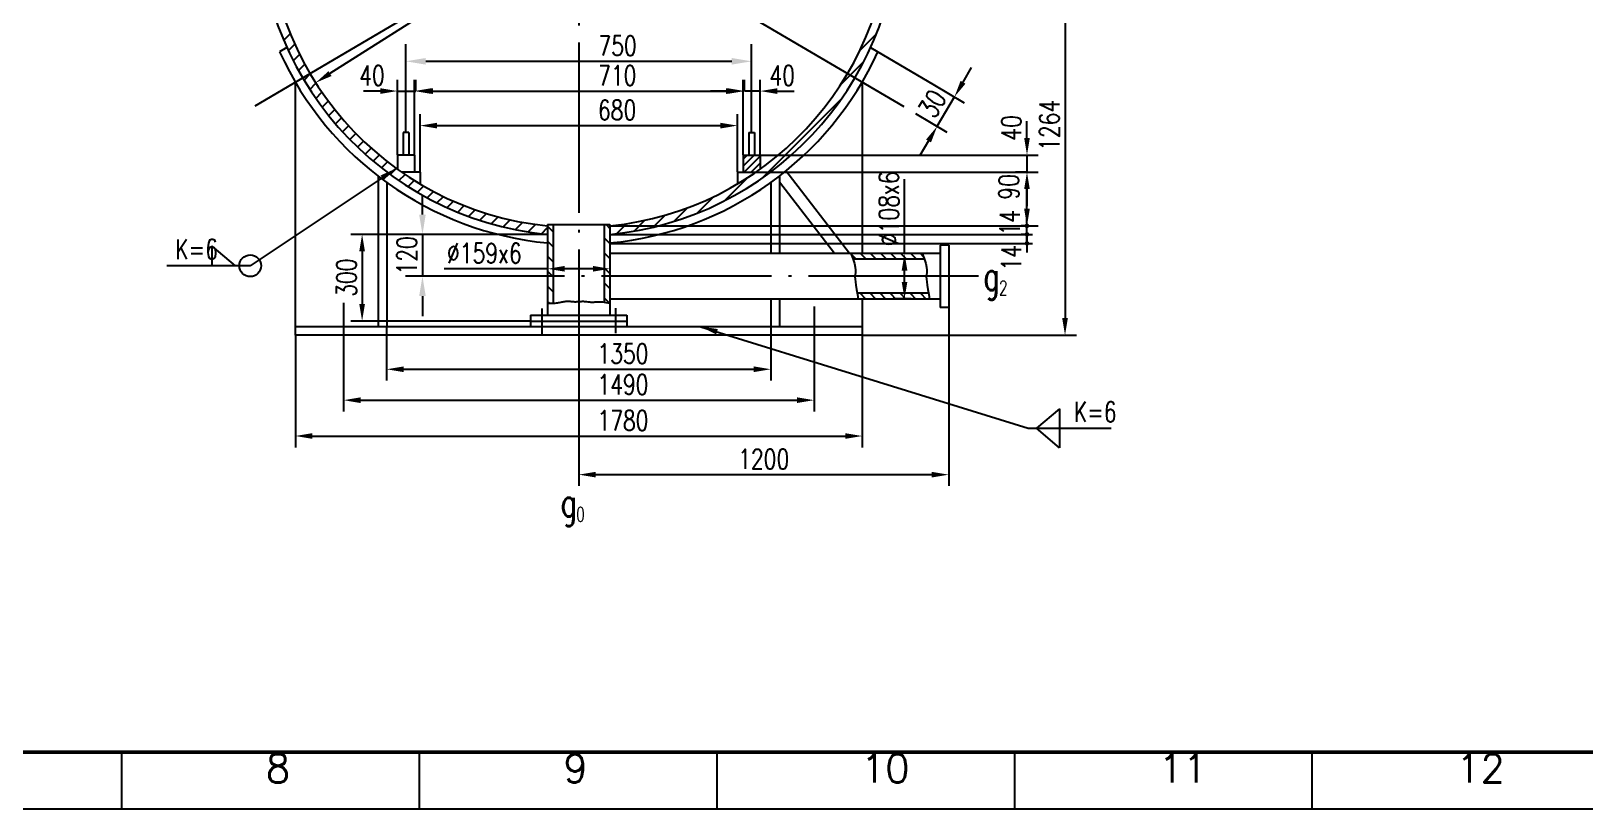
# Model space of a CAD drawing. Extents: x 3651 to 4491, y 6105 to 6699.
# Drawn here: x 4002.9 to 4277, y 6104.9 to 6242.1 of the extents above; entities that cross this region are included whole.
import ezdxf

# ---------------------------------------------------------------- set-up
doc = ezdxf.new("R2010")
doc.units = 0
doc.header["$MEASUREMENT"] = 0
doc.header["$PDMODE"] = 66
doc.linetypes.add('DASHDOT-M', pattern=[36.5, 30, -3, 0.5, -3])
doc.layers.get('0').update_dxf_attribs({"linetype": 'CONTINUOUS'})
doc.layers.get('DEFPOINTS').update_dxf_attribs({"linetype": 'CONTINUOUS'})
for name, color, linetype in [('CEN', 1, 'DASHDOT-M'), ('DIM', 5, 'CONTINUOUS'), ('TK', 5, 'CONTINUOUS')]:
    doc.layers.add(name, color=color, linetype=linetype)
doc.styles.add('HZTXT', font='txt', dxfattribs={"width": 0.75, "bigfont": 'HZTXT'})
doc.dimstyles.get("Standard").update_dxf_attribs({"dimtxt": 3.5, "dimasz": 3.5, "dimexe": 3, "dimexo": 0.063, "dimgap": 1, "dimtad": 1, "dimdec": 3, "dimzin": 0, "dimtxsty": 'HZTXT', "dimblk1": 'DOT', "dimblk2": 'DOT', "dimcen": 0.09, "dimclrd": 5, "dimclre": 5, "dimclrt": 1, "dimazin": 3, "dimtfac": 0.857143, "dimtdec": 3, "dimtix": 1, "dimtmove": 0, "dimatfit": 3, "dimtolj": 1, "dimtzin": 0})

# ---------------------------------------------------------------- blocks, each defined once
blk = doc.blocks.new('*D11')
at = {"color": 5, "linetype": 'BYBLOCK'}
for p, q in [((3971.29, 5751.19), (3971.29, 5731.48)), ((4071.29, 5751.19), (4071.29, 5731.48)), ((3974.29, 5733.48), (4068.29, 5733.48))]:
    blk.add_line(p, q, dxfattribs=at)
for points in [[(3974.29, 5733.98), (3974.29, 5732.98), (3971.29, 5733.48)], [(4068.29, 5733.98), (4068.29, 5732.98), (4071.29, 5733.48)]]:
    blk.add_solid(points, dxfattribs=at)
at = {"layer": 'DEFPOINTS', "color": 0, "linetype": 'BYBLOCK'}
for p in [(3971.29, 5751.26), (4071.29, 5751.26), (4071.29, 5733.48)]:
    blk.add_point(p, dxfattribs=at)
at = {"color": 1, "linetype": 'BYBLOCK', "insert": (4029.09, 5736.23), "char_height": 3.5, "attachment_point": 5, "style": 'HZTXT'}
blk.add_mtext('\\A1;1780', dxfattribs=at)
blk = doc.blocks.new('_DOT')
at = {"color": 0, "linetype": 'BYBLOCK'}
blk.add_line((-0.5, 0), (-1, 0), dxfattribs=at)
at = {"color": 0, "linetype": 'BYBLOCK', "const_width": 0.5}
blk.add_lwpolyline([(-0.25, 0, 1), (0.25, 0, 1)], format="xyb", close=True, dxfattribs=at)
blk = doc.blocks.new('*D12')
at = {"color": 5, "linetype": 'BYBLOCK'}
for p, q in [((4086.55, 5756.07), (4086.55, 5724.67)), ((4021.29, 5746.04), (4021.29, 5724.67)), ((4024.29, 5726.67), (4083.55, 5726.67))]:
    blk.add_line(p, q, dxfattribs=at)
for points in [[(4024.29, 5727.17), (4024.29, 5726.17), (4021.29, 5726.67)], [(4083.55, 5727.17), (4083.55, 5726.17), (4086.55, 5726.67)]]:
    blk.add_solid(points, dxfattribs=at)
at = {"layer": 'DEFPOINTS', "color": 0, "linetype": 'BYBLOCK'}
for p in [(4086.55, 5756.13), (4021.29, 5746.1), (4086.55, 5726.67)]:
    blk.add_point(p, dxfattribs=at)
at = {"color": 1, "linetype": 'BYBLOCK', "insert": (4053.92, 5729.42), "char_height": 3.5, "attachment_point": 5, "style": 'HZTXT'}
blk.add_mtext('\\A1;1200', dxfattribs=at)
blk = doc.blocks.new('*D10')
at = {"color": 5, "linetype": 'BYBLOCK'}
for p, q in [((3979.79, 5747.79), (3979.79, 5737.8)), ((4062.79, 5747.91), (4062.79, 5737.8)), ((3982.79, 5739.8), (4059.79, 5739.8))]:
    blk.add_line(p, q, dxfattribs=at)
for points in [[(3982.79, 5740.3), (3982.79, 5739.3), (3979.79, 5739.8)], [(4059.79, 5740.3), (4059.79, 5739.3), (4062.79, 5739.8)]]:
    blk.add_solid(points, dxfattribs=at)
at = {"layer": 'DEFPOINTS', "color": 0, "linetype": 'BYBLOCK'}
for p in [(3979.79, 5747.85), (4062.79, 5747.97), (4062.79, 5739.8)]:
    blk.add_point(p, dxfattribs=at)
at = {"color": 1, "linetype": 'BYBLOCK', "insert": (4029.09, 5742.55), "char_height": 3.5, "attachment_point": 5, "style": 'HZTXT'}
blk.add_mtext('\\A1;1490', dxfattribs=at)
blk = doc.blocks.new('*D13')
at = {"color": 5, "linetype": 'BYBLOCK'}
for p, q in [((3987.4, 5752.69), (3987.4, 5743.25)), ((4055.17, 5752.69), (4055.17, 5743.25)), ((3990.4, 5745.25), (4052.17, 5745.25))]:
    blk.add_line(p, q, dxfattribs=at)
for points in [[(3990.4, 5745.75), (3990.4, 5744.75), (3987.4, 5745.25)], [(4052.17, 5745.75), (4052.17, 5744.75), (4055.17, 5745.25)]]:
    blk.add_solid(points, dxfattribs=at)
at = {"layer": 'DEFPOINTS', "color": 0, "linetype": 'BYBLOCK'}
for p in [(3987.4, 5752.76), (4055.17, 5752.76), (4055.17, 5745.25)]:
    blk.add_point(p, dxfattribs=at)
at = {"color": 1, "linetype": 'BYBLOCK', "insert": (4029.09, 5748), "char_height": 3.5, "attachment_point": 5, "style": 'HZTXT'}
blk.add_mtext('\\A1;1350', dxfattribs=at)
blk = doc.blocks.new('*D14')
at = {"color": 5, "linetype": 'BYBLOCK'}
for p, q in [((4100.36, 5769.82), (4100.36, 5770.62)), ((4026.85, 5767.43), (4101.36, 5767.43)), ((4100.29, 5769.02), (4099.36, 5769.02)), ((4100.36, 5767.43), (4100.36, 5769.02)), ((4100.36, 5767.43), (4100.36, 5769.02)), ((4100.36, 5766.63), (4100.36, 5765.83))]:
    blk.add_line(p, q, dxfattribs=at)
at = {"layer": 'DEFPOINTS', "color": 0, "linetype": 'BYBLOCK'}
for p in [(4026.79, 5767.43), (4100.36, 5769.02), (4100.36, 5769.02)]:
    blk.add_point(p, dxfattribs=at)
at = {"color": 5, "linetype": 'BYBLOCK', "xscale": 0.8, "yscale": 0.8, "zscale": 0.8}
for p, rotation in [((4100.36, 5769.02), 270), ((4100.36, 5767.43), 90)]:
    blk.add_blockref('_DOT', p, dxfattribs=dict(at, rotation=rotation))
at = {"color": 1, "linetype": 'BYBLOCK', "insert": (4097.61, 5764.9), "char_height": 3.5, "attachment_point": 5, "rotation": 90, "style": 'HZTXT'}
blk.add_mtext('\\A1;14', dxfattribs=at)
blk = doc.blocks.new('*D15')
at = {"color": 5, "linetype": 'BYBLOCK'}
for p, q in [((4100.29, 5770.53), (4099.36, 5770.53)), ((4100.36, 5771.33), (4100.36, 5772.13)), ((4100.36, 5769.02), (4100.36, 5770.53)), ((4100.36, 5769.02), (4100.36, 5770.53)), ((4026.85, 5769.02), (4101.36, 5769.02)), ((4100.36, 5768.22), (4100.36, 5767.42))]:
    blk.add_line(p, q, dxfattribs=at)
at = {"layer": 'DEFPOINTS', "color": 0, "linetype": 'BYBLOCK'}
for p in [(4100.36, 5770.53), (4100.36, 5770.53), (4026.79, 5769.02)]:
    blk.add_point(p, dxfattribs=at)
at = {"color": 5, "linetype": 'BYBLOCK', "xscale": 0.8, "yscale": 0.8, "zscale": 0.8}
for p, rotation in [((4100.36, 5770.53), 270), ((4100.36, 5769.02), 90)]:
    blk.add_blockref('_DOT', p, dxfattribs=dict(at, rotation=rotation))
at = {"color": 1, "linetype": 'BYBLOCK', "insert": (4097.33, 5771.08), "char_height": 3.5, "attachment_point": 5, "rotation": 90, "style": 'HZTXT'}
blk.add_mtext('\\A1;14', dxfattribs=at)
blk = doc.blocks.new('*D75')
at = {"color": 5, "linetype": 'BYBLOCK'}
for p, q in [((4178.53, 6217.21), (4176.59, 6217.21)), ((4178.59, 6210.73), (4178.59, 6214.21)), ((4105.08, 6207.73), (4180.59, 6207.73))]:
    blk.add_line(p, q, dxfattribs=at)
for points in [[(4178.09, 6214.21), (4179.09, 6214.21), (4178.59, 6217.21)], [(4178.09, 6210.73), (4179.09, 6210.73), (4178.59, 6207.73)]]:
    blk.add_solid(points, dxfattribs=at)
at = {"layer": 'DEFPOINTS', "color": 0, "linetype": 'BYBLOCK'}
for p in [(4178.59, 6217.21), (4178.59, 6217.21), (4105.02, 6207.73)]:
    blk.add_point(p, dxfattribs=at)
at = {"color": 1, "linetype": 'BYBLOCK', "insert": (4175.38, 6214.6), "char_height": 3.5, "attachment_point": 5, "rotation": 90, "style": 'HZTXT'}
blk.add_mtext('\\A1;90', dxfattribs=at)
blk = doc.blocks.new('*D17')
at = {"color": 5, "linetype": 'BYBLOCK'}
blk.add_line((4065.17, 5853.15), (3977.4, 5797.36), dxfattribs=at)
for points in [[(4064.91, 5853.57), (4065.44, 5852.73), (4067.71, 5854.76)], [(3977.13, 5797.79), (3977.67, 5796.94), (3974.87, 5795.75)]]:
    blk.add_solid(points, dxfattribs=at)
at = {"layer": 'DEFPOINTS', "color": 0, "linetype": 'BYBLOCK'}
for p in [(4067.71, 5854.76), (3974.87, 5795.75)]:
    blk.add_point(p, dxfattribs=at)
at = {"color": 1, "linetype": 'BYBLOCK', "insert": (4038.3, 5840.65), "char_height": 3.5, "attachment_point": 5, "rotation": 32.4393, "style": 'HZTXT'}
blk.add_mtext('\\A1;∅2000', dxfattribs=at)
blk = doc.blocks.new('*D18')
at = {"color": 5, "linetype": 'BYBLOCK'}
blk.add_arc((4021.29, 5825.26), 15.97, 221.2319, 318.7681, dxfattribs=at)
for points in [[(4008.88, 5814.44), (4009.69, 5815.03), (4007.52, 5817.16)], [(4032.89, 5815.03), (4033.7, 5814.44), (4035.05, 5817.16)]]:
    blk.add_solid(points, dxfattribs=at)
at = {"layer": 'DEFPOINTS', "color": 0, "linetype": 'BYBLOCK'}
for p in [(4021.29, 5825.26), (4021.29, 5825.26), (4015.87, 5810.24), (3954.58, 5786.04), (4088.37, 5785.82)]:
    blk.add_point(p, dxfattribs=at)
at = {"color": 1, "linetype": 'BYBLOCK', "insert": (4021.29, 5812.04), "char_height": 3.5, "attachment_point": 5, "style": 'HZTXT'}
blk.add_mtext('\\A1;120°', dxfattribs=at)
blk = doc.blocks.new('*D21')
at = {"color": 5, "linetype": 'BYBLOCK'}
for p, q in [((3993.29, 5780.07), (3993.29, 5790.2)), ((4049.29, 5780.07), (4049.29, 5790.2)), ((3996.29, 5788.2), (4046.29, 5788.2))]:
    blk.add_line(p, q, dxfattribs=at)
for points in [[(3996.29, 5788.7), (3996.29, 5787.7), (3993.29, 5788.2)], [(4046.29, 5788.7), (4046.29, 5787.7), (4049.29, 5788.2)]]:
    blk.add_solid(points, dxfattribs=at)
at = {"layer": 'DEFPOINTS', "color": 0, "linetype": 'BYBLOCK'}
for p in [(4049.29, 5788.2), (3993.29, 5780.01), (4049.29, 5780.01)]:
    blk.add_point(p, dxfattribs=at)
at = {"color": 1, "linetype": 'BYBLOCK', "insert": (4028.05, 5790.95), "char_height": 3.5, "attachment_point": 5, "style": 'HZTXT'}
blk.add_mtext('\\A1;680', dxfattribs=at)
blk = doc.blocks.new('*D22')
at = {"color": 5, "linetype": 'BYBLOCK'}
for p, q in [((3992.29, 5783.07), (3992.29, 5796.29)), ((4050.29, 5783.07), (4050.29, 5796.29)), ((3995.29, 5794.29), (4047.29, 5794.29))]:
    blk.add_line(p, q, dxfattribs=at)
for points in [[(3995.29, 5794.79), (3995.29, 5793.79), (3992.29, 5794.29)], [(4047.29, 5794.79), (4047.29, 5793.79), (4050.29, 5794.29)]]:
    blk.add_solid(points, dxfattribs=at)
at = {"layer": 'DEFPOINTS', "color": 0, "linetype": 'BYBLOCK'}
for p in [(4050.29, 5794.29), (3992.29, 5783.01), (4050.29, 5783.01)]:
    blk.add_point(p, dxfattribs=at)
at = {"color": 1, "linetype": 'BYBLOCK', "insert": (4028.08, 5797.04), "char_height": 3.5, "attachment_point": 5, "style": 'HZTXT'}
blk.add_mtext('\\A1;710', dxfattribs=at)
blk = doc.blocks.new('*D54')
at = {"color": 5, "linetype": 'BYBLOCK'}
for p, q in [((4069.02, 6224.27), (4069.02, 6239.73)), ((4130.02, 6224.27), (4130.02, 6239.73)), ((4072.52, 6236.73), (4126.52, 6236.73))]:
    blk.add_line(p, q, dxfattribs=at)
for points in [[(4072.52, 6237.31), (4072.52, 6236.15), (4069.02, 6236.73)], [(4126.52, 6237.31), (4126.52, 6236.15), (4130.02, 6236.73)]]:
    blk.add_solid(points, dxfattribs=at)
at = {"layer": 'DEFPOINTS', "color": 0, "linetype": 'BYBLOCK'}
for p in [(4130.02, 6236.73), (4069.02, 6224.21), (4130.02, 6224.21)]:
    blk.add_point(p, dxfattribs=at)
at = {"color": 1, "linetype": 'BYBLOCK', "insert": (4106.37, 6239.48), "char_height": 3.5, "attachment_point": 5, "style": 'HZTXT'}
blk.add_mtext('\\A1;750', dxfattribs=at)
blk = doc.blocks.new('*D4')
at = {"color": 5, "linetype": 'BYBLOCK'}
for p, q in [((4093.96, 6206.22), (4059.3, 6206.22)), ((4061.3, 6203.22), (4061.3, 6193.95)), ((4090.96, 6190.95), (4059.3, 6190.95))]:
    blk.add_line(p, q, dxfattribs=at)
for points in [[(4060.8, 6203.22), (4061.8, 6203.22), (4061.3, 6206.22)], [(4060.8, 6193.95), (4061.8, 6193.95), (4061.3, 6190.95)]]:
    blk.add_solid(points, dxfattribs=at)
at = {"layer": 'DEFPOINTS', "color": 0, "linetype": 'BYBLOCK'}
for p in [(4094.02, 6206.22), (4061.3, 6190.95), (4091.02, 6190.95)]:
    blk.add_point(p, dxfattribs=at)
at = {"color": 1, "linetype": 'BYBLOCK', "insert": (4058.55, 6198.59), "char_height": 3.5, "attachment_point": 5, "rotation": 90, "style": 'HZTXT'}
blk.add_mtext('\\A1;300', dxfattribs=at)
blk = doc.blocks.new('*D19')
at = {"color": 5, "linetype": 'BYBLOCK'}
for p, q in [((3989.29, 5783.07), (3989.29, 5796.29)), ((3992.55, 5794.36), (3992.55, 5796.29)), ((3986.29, 5794.29), (3983.29, 5794.29)), ((3989.29, 5794.29), (3992.55, 5794.29)), ((3989.29, 5794.29), (3992.55, 5794.29)), ((3995.55, 5794.29), (3998.55, 5794.29))]:
    blk.add_line(p, q, dxfattribs=at)
for points in [[(3986.29, 5794.79), (3986.29, 5793.79), (3989.29, 5794.29)], [(3995.55, 5794.79), (3995.55, 5793.79), (3992.55, 5794.29)]]:
    blk.add_solid(points, dxfattribs=at)
at = {"layer": 'DEFPOINTS', "color": 0, "linetype": 'BYBLOCK'}
for p in [(3992.55, 5794.29), (3992.55, 5794.29), (3989.29, 5783.01)]:
    blk.add_point(p, dxfattribs=at)
at = {"color": 1, "linetype": 'BYBLOCK', "insert": (3984.8, 5797.04), "char_height": 3.5, "attachment_point": 5, "style": 'HZTXT'}
blk.add_mtext('\\A1;40', dxfattribs=at)
blk = doc.blocks.new('*D24')
at = {"color": 5, "linetype": 'BYBLOCK'}
for p, q in [((4015.79, 5763.17), (4015.79, 5760.96)), ((4023.79, 5762.96), (4018.79, 5762.96)), ((4026.79, 5763.17), (4026.79, 5760.96))]:
    blk.add_line(p, q, dxfattribs=at)
for points in [[(4018.79, 5763.46), (4018.79, 5762.46), (4015.79, 5762.96)], [(4023.79, 5763.46), (4023.79, 5762.46), (4026.79, 5762.96)]]:
    blk.add_solid(points, dxfattribs=at)
at = {"layer": 'DEFPOINTS', "color": 0, "linetype": 'BYBLOCK'}
for p in [(4015.79, 5763.23), (4015.79, 5762.96), (4026.79, 5763.23)]:
    blk.add_point(p, dxfattribs=at)
at = {"color": 1, "linetype": 'BYBLOCK', "insert": (4004.63, 5765.71), "char_height": 3.5, "attachment_point": 5, "style": 'HZTXT'}
blk.add_mtext('\\A1;∅159x6', dxfattribs=at)
blk = doc.blocks.new('*D55')
at = {"color": 5, "linetype": 'BYBLOCK'}
for p, q in [((4071.95, 6209.72), (4071.95, 6213.22)), ((4093.96, 6206.22), (4068.95, 6206.22)), ((4071.95, 6206.22), (4071.95, 6198.83)), ((4093.96, 6198.83), (4068.95, 6198.83)), ((4071.95, 6195.33), (4071.95, 6191.83))]:
    blk.add_line(p, q, dxfattribs=at)
for points in [[(4071.36, 6209.72), (4072.53, 6209.72), (4071.95, 6206.22)], [(4071.36, 6195.33), (4072.53, 6195.33), (4071.95, 6198.83)]]:
    blk.add_solid(points, dxfattribs=at)
at = {"layer": 'DEFPOINTS', "color": 0, "linetype": 'BYBLOCK'}
for p in [(4094.02, 6206.22), (4071.95, 6198.83), (4094.02, 6198.83)]:
    blk.add_point(p, dxfattribs=at)
at = {"color": 1, "linetype": 'BYBLOCK', "insert": (4069.2, 6202.52), "char_height": 3.5, "attachment_point": 5, "rotation": 90, "style": 'HZTXT'}
blk.add_mtext('\\A1;120', dxfattribs=at)
blk = doc.blocks.new('*D3')
at = {"color": 5, "linetype": 'BYBLOCK'}
for p, q in [((4158.19, 6202.83), (4154.99, 6202.83)), ((4156.99, 6197.83), (4156.99, 6199.83)), ((4158.19, 6194.83), (4154.99, 6194.83))]:
    blk.add_line(p, q, dxfattribs=at)
for points in [[(4156.49, 6199.83), (4157.49, 6199.83), (4156.99, 6202.83)], [(4156.49, 6197.83), (4157.49, 6197.83), (4156.99, 6194.83)]]:
    blk.add_solid(points, dxfattribs=at)
at = {"layer": 'DEFPOINTS', "color": 0, "linetype": 'BYBLOCK'}
for p in [(4156.99, 6202.83), (4158.26, 6202.83), (4158.26, 6194.83)]:
    blk.add_point(p, dxfattribs=at)
at = {"color": 1, "linetype": 'BYBLOCK', "insert": (4154.24, 6210.74), "char_height": 3.5, "attachment_point": 5, "rotation": 90, "style": 'HZTXT'}
blk.add_mtext('\\A1;∅108x6', dxfattribs=at)
blk = doc.blocks.new('*D6')
at = {"color": 5, "linetype": 'BYBLOCK'}
for p, q in [((4105.39, 5825.26), (4109.07, 5825.26)), ((4107.07, 5822.26), (4107.07, 5754.26)), ((4071.35, 5751.26), (4109.07, 5751.26))]:
    blk.add_line(p, q, dxfattribs=at)
for points in [[(4106.57, 5822.26), (4107.57, 5822.26), (4107.07, 5825.26)], [(4106.57, 5754.26), (4107.57, 5754.26), (4107.07, 5751.26)]]:
    blk.add_solid(points, dxfattribs=at)
at = {"layer": 'DEFPOINTS', "color": 0, "linetype": 'BYBLOCK'}
for p in [(4105.33, 5825.26), (4071.29, 5751.26), (4107.07, 5751.26)]:
    blk.add_point(p, dxfattribs=at)
at = {"color": 1, "linetype": 'BYBLOCK', "insert": (4104.32, 5788.26), "char_height": 3.5, "attachment_point": 5, "rotation": 90, "style": 'HZTXT'}
blk.add_mtext('\\A1;1264', dxfattribs=at)
blk = doc.blocks.new('*D16')
at = {"color": 5, "linetype": 'BYBLOCK'}
for p, q in [((4100.36, 5786.01), (4100.36, 5789.01)), ((4053.35, 5783.01), (4102.36, 5783.01)), ((4100.36, 5783.01), (4100.36, 5780.01)), ((4100.36, 5783.01), (4100.36, 5780.01)), ((4052.62, 5780.01), (4102.36, 5780.01)), ((4100.36, 5777.01), (4100.36, 5774.01))]:
    blk.add_line(p, q, dxfattribs=at)
for points in [[(4099.86, 5786.01), (4100.86, 5786.01), (4100.36, 5783.01)], [(4099.86, 5777.01), (4100.86, 5777.01), (4100.36, 5780.01)]]:
    blk.add_solid(points, dxfattribs=at)
at = {"layer": 'DEFPOINTS', "color": 0, "linetype": 'BYBLOCK'}
for p in [(4053.29, 5783.01), (4052.56, 5780.01), (4100.36, 5780.01)]:
    blk.add_point(p, dxfattribs=at)
at = {"color": 1, "linetype": 'BYBLOCK', "insert": (4097.6, 5787.8), "char_height": 3.5, "attachment_point": 5, "rotation": 90, "style": 'HZTXT'}
blk.add_mtext('\\A1;40', dxfattribs=at)
blk = doc.blocks.new('*D20')
at = {"color": 5, "linetype": 'BYBLOCK'}
for p, q in [((4050.55, 5794.36), (4050.55, 5796.29)), ((4053.29, 5783.07), (4053.29, 5796.29)), ((4047.55, 5794.29), (4044.55, 5794.29)), ((4053.29, 5794.29), (4050.55, 5794.29)), ((4053.29, 5794.29), (4050.55, 5794.29)), ((4056.29, 5794.29), (4059.29, 5794.29))]:
    blk.add_line(p, q, dxfattribs=at)
for points in [[(4047.55, 5794.79), (4047.55, 5793.79), (4050.55, 5794.29)], [(4056.29, 5794.79), (4056.29, 5793.79), (4053.29, 5794.29)]]:
    blk.add_solid(points, dxfattribs=at)
at = {"layer": 'DEFPOINTS', "color": 0, "linetype": 'BYBLOCK'}
for p in [(4050.55, 5794.29), (4050.55, 5794.29), (4053.29, 5783.01)]:
    blk.add_point(p, dxfattribs=at)
at = {"color": 1, "linetype": 'BYBLOCK', "insert": (4057.17, 5797.04), "char_height": 3.5, "attachment_point": 5, "style": 'HZTXT'}
blk.add_mtext('\\A1;40', dxfattribs=at)
blk = doc.blocks.new('*D23')
at = {"color": 5, "linetype": 'BYBLOCK'}
for p, q in [((4089.08, 5795.84), (4090.6, 5798.43)), ((4083.74, 5795.5), (4089.28, 5792.24)), ((4084.52, 5788.08), (4087.56, 5793.26)), ((4080.7, 5790.33), (4086.24, 5787.07)), ((4083, 5785.5), (4081.48, 5782.91))]:
    blk.add_line(p, q, dxfattribs=at)
for points in [[(4088.65, 5796.1), (4089.51, 5795.59), (4087.56, 5793.26)], [(4082.57, 5785.75), (4083.43, 5785.24), (4084.52, 5788.08)]]:
    blk.add_solid(points, dxfattribs=at)
at = {"layer": 'DEFPOINTS', "color": 0, "linetype": 'BYBLOCK'}
for p in [(4083.69, 5795.53), (4087.56, 5793.26), (4080.65, 5790.36)]:
    blk.add_point(p, dxfattribs=at)
at = {"color": 1, "linetype": 'BYBLOCK', "insert": (4083.67, 5792.06), "char_height": 3.5, "attachment_point": 5, "rotation": 59.5497, "style": 'HZTXT'}
blk.add_mtext('\\A1;30', dxfattribs=at)

msp = doc.modelspace()

# ---------------------------------------------------------------- hatches: boundary and pattern name
at = {"layer": 'DIM'}
h = msp.add_hatch(dxfattribs=at)
h.set_pattern_fill('ANSI31', color=256, scale=7, style=0)
h.set_pattern_definition([(45, (-230.7026, 23.9037), (-0.61871843, 0.61871843), [])])
h.paths.add_polyline_path([(4131.5206, 6220.2055), (4128.5206, 6220.2055), (4128.5206, 6217.2055), (4130.7904, 6217.2055, 0.00405778), (4131.5206, 6217.719)])
h = msp.add_hatch(dxfattribs=at)
h.set_pattern_fill('ANSI31', color=256, scale=15, angle=90, style=0)
h.set_pattern_definition([(135, (-230.7026, 23.9037), (-1.3258252, -1.3258252), [])])
h.paths.add_polyline_path([(4104.0206, 6198.829), (4105.0206, 6198.829), (4105.0206, 6207.9677), (4104.0206, 6207.9677)])
h.paths.add_polyline_path([(4094.0206, 6198.829), (4095.0206, 6198.829), (4095.0206, 6207.9677), (4094.0206, 6207.9677)])
h.paths.add_polyline_path([(4094.0206, 6194.1503), (4094.07, 6194.1386), (4094.2491, 6194.1084), (4094.43, 6194.0886), (4094.6137, 6194.078), (4094.8011, 6194.0755), (4094.9915, 6194.0803), (4095.0206, 6194.0821), (4095.0206, 6198.829), (4094.0206, 6198.829)])
h.paths.add_polyline_path([(4104.0206, 6194.2745), (4104.2951, 6194.2317), (4104.6627, 6194.1668), (4105.0206, 6194.0986), (4105.0206, 6198.829), (4104.0206, 6198.829)])
h = msp.add_hatch(dxfattribs=at)
h.set_pattern_fill('ANSI31', color=256, scale=10, angle=90, style=0)
h.set_pattern_definition([(135, (-230.7026, 23.9037), (-0.88388348, -0.88388348), [])])
h.paths.add_polyline_path([(4147.5133, 6202.829), (4147.8698, 6201.978), (4147.9187, 6201.829), (4160.5026, 6201.829), (4160.4537, 6201.978), (4160.0972, 6202.829)])
h.paths.add_polyline_path([(4148.657, 6195.829), (4148.6916, 6195.628), (4148.8192, 6194.829), (4161.4031, 6194.829), (4161.2755, 6195.628), (4161.2409, 6195.829)])

# ---------------------------------------------------------------- linework, layer by layer
for p, q in [((4048.0484, 6239.1521), (4046.7482, 6238.3877)), ((4150.9929, 6239.1521), (4152.2931, 6238.3877)), ((4049.5206, 6233.0576), (4049.5206, 6188.4515)), ((4149.5206, 6233.0576), (4149.5206, 6202.829)), ((4068.5206, 6224.2055), (4068.5206, 6220.2055)), ((4069.5206, 6224.2055), (4068.5206, 6224.2055)), ((4069.5206, 6224.2055), (4069.5206, 6220.2055)), ((4129.5206, 6224.2055), (4129.5206, 6220.2055)), ((4129.5206, 6224.2055), (4130.5206, 6224.2055)), ((4130.5206, 6224.2055), (4130.5206, 6220.2055)), ((4067.5206, 6220.2055), (4067.5206, 6217.719)), ((4070.5206, 6220.2055), (4067.5206, 6220.2055)), ((4070.5206, 6220.2055), (4070.5206, 6217.2055)), ((4128.5206, 6220.2055), (4131.5206, 6220.2055)), ((4128.5206, 6220.2055), (4128.5206, 6217.2055)), ((4131.5206, 6220.2055), (4131.5206, 6217.719)), ((4071.5206, 6217.2055), (4068.2509, 6217.2055)), ((4071.5206, 6217.2055), (4071.5206, 6215.1123)), ((4127.5206, 6217.2055), (4130.7904, 6217.2055)), ((4127.5206, 6217.2055), (4127.5206, 6215.1123)), ((4147.282, 6202.829), (4136.0486, 6217.3992)), ((4064.1358, 6216.4959), (4064.1358, 6189.9515)), ((4065.6358, 6215.379), (4065.6358, 6189.9515)), ((4133.4055, 6215.379), (4133.4055, 6202.829)), ((4134.9055, 6216.4959), (4134.9055, 6202.829)), ((4144.6353, 6202.829), (4134.9055, 6215.449)), ((4094.0206, 6207.9677), (4094.0206, 6191.9515)), ((4094.0206, 6207.9677), (4105.0206, 6207.9677)), ((4095.0206, 6207.9677), (4095.0206, 6194.0821)), ((4104.0206, 6207.9677), (4104.0206, 6194.2745)), ((4105.0206, 6207.9677), (4105.0206, 6191.9515)), ((4163.2794, 6204.329), (4163.2794, 6193.329)), ((4164.7794, 6204.329), (4163.2794, 6204.329)), ((4164.7794, 6204.329), (4164.7794, 6193.329)), ((4163.2794, 6202.829), (4105.0206, 6202.829)), ((4160.5026, 6201.829), (4147.9187, 6201.829)), ((4161.2409, 6195.829), (4148.657, 6195.829)), ((4163.2794, 6194.829), (4105.0206, 6194.829)), ((4133.4055, 6194.829), (4133.4055, 6189.9515)), ((4134.9055, 6194.829), (4134.9055, 6189.9515)), ((4149.5206, 6194.829), (4149.5206, 6188.4515)), ((4164.7794, 6193.329), (4163.2794, 6193.329)), ((4149.5206, 6189.9515), (4049.5206, 6189.9515)), ((4091.0206, 6191.9515), (4091.0206, 6189.9515)), ((4091.0206, 6191.9515), (4108.0206, 6191.9515)), ((4091.0206, 6190.9515), (4108.0206, 6190.9515)), ((4108.0206, 6191.9515), (4108.0206, 6189.9515)), ((4149.5206, 6188.4515), (4049.5206, 6188.4515))]:
    msp.add_line(p, q)
for radius, start, end in [(56.5, 92.028593, 264.413688), (55, 92.083942, 264.26083), (55, 275.73917, 357.916058), (56.5, 275.586312, 357.971407), (58, 204.512542, 264.558604), (58, 275.441396, 335.487458)]:
    msp.add_arc((4099.5206, 6262.4515), radius, start, end)
at = {"layer": 'CEN'}
for p, q in [((4099.5206, 6349.5331), (4099.5206, 6183.296)), ((4099.5206, 6262.4515), (4042.3635, 6228.8501)), ((4099.5206, 6262.4515), (4158.8779, 6227.5567)), ((4170.023, 6198.829), (4091.4417, 6198.829)), ((4058.0206, 6194.1402), (4058.0206, 6185.0458)), ((4093.0206, 6193.1452), (4093.0206, 6188.7023)), ((4106.0206, 6193.2418), (4106.0206, 6188.7989)), ((4141.0206, 6193.4914), (4141.0206, 6185.1686))]:
    msp.add_line(p, q, dxfattribs=at)
at = {"layer": 'DEFPOINTS', "color": 0, "linetype": 'BYBLOCK'}
for p in [(4094.0206, 6195.9234), (4094.0206, 6194.2127), (4105.0206, 6194.2127)]:
    msp.add_point(p, dxfattribs=at)
at = {"layer": 'DIM'}
for p, q in [((4047.4824, 6240.4453), (4048.6296, 6241.5924)), ((4048.2978, 6238.6089), (4049.4288, 6239.74)), ((4149.1059, 6238.6543), (4152.0195, 6241.5679)), ((4049.1662, 6236.8257), (4050.2832, 6237.9428)), ((4050.0858, 6235.0937), (4051.1907, 6236.1986)), ((4145.7356, 6232.6324), (4149.819, 6236.7158)), ((4152.2931, 6238.3877), (4161.9729, 6232.6972)), ((4051.055, 6233.4113), (4052.1494, 6234.5057)), ((4052.0725, 6231.777), (4053.158, 6232.8626)), ((4053.137, 6230.1899), (4054.2151, 6231.268)), ((4054.2477, 6228.649), (4055.3198, 6229.721)), ((4055.4038, 6227.1534), (4056.4712, 6228.2208)), ((4131.9162, 6216.1614), (4145.8108, 6230.0559)), ((4056.6047, 6225.7027), (4057.6687, 6226.7666)), ((4057.8501, 6224.2964), (4058.9118, 6225.3581)), ((4059.1395, 6222.9342), (4060.2003, 6223.9949)), ((4060.473, 6221.616), (4061.534, 6222.677)), ((4061.8506, 6220.3419), (4062.9129, 6221.4043)), ((4063.2723, 6219.112), (4064.3373, 6220.177)), ((4064.7386, 6217.9267), (4065.8075, 6218.9955)), ((4066.2499, 6216.7863), (4067.3239, 6217.8603)), ((4067.8069, 6215.6916), (4068.8874, 6216.7721)), ((4069.4103, 6214.6434), (4070.4987, 6215.7318)), ((4071.0612, 6213.6426), (4072.159, 6214.7405)), ((4125.2564, 6212.1532), (4129.3398, 6216.2366)), ((4156.9913, 6202.829), (4156.9913, 6215.9729)), ((4072.7607, 6212.6905), (4073.8696, 6213.7994)), ((4074.5104, 6211.7885), (4075.6321, 6212.9102)), ((4076.3119, 6210.9384), (4077.4483, 6212.0748)), ((4120.4042, 6209.9527), (4123.3178, 6212.8663)), ((4078.1672, 6210.142), (4079.3205, 6211.2953)), ((4080.0787, 6209.4019), (4081.2512, 6210.5744)), ((4082.0492, 6208.7207), (4083.2437, 6209.9152)), ((4084.0819, 6208.1018), (4085.3014, 6209.3213)), ((4086.1807, 6207.5489), (4087.4289, 6208.7972)), ((4112.6453, 6207.497), (4114.7504, 6209.6021)), ((4116.3007, 6208.5008), (4118.7061, 6210.9062)), ((4088.3502, 6207.0668), (4089.6313, 6208.3479)), ((4090.5959, 6206.6608), (4091.915, 6207.9799)), ((4092.9246, 6206.3379), (4094.0206, 6207.4339)), ((4106.1917, 6206.3467), (4107.9455, 6208.1006)), ((4109.3011, 6206.8045), (4111.2032, 6208.7066)), ((4034.816, 6204.1335), (4038.9236, 6200.693)), ((4034.816, 6204.1335), (4034.816, 6200.693)), ((4094.0206, 6200.1521), (4075.7997, 6200.1521)), ((4184.3537, 6175.4747), (4180.2461, 6172.0341)), ((4184.3537, 6175.4747), (4184.3537, 6168.5936)), ((4184.3537, 6168.5936), (4180.2461, 6172.0341))]:
    msp.add_line(p, q, dxfattribs=at)
for points in [[(4147.5133, 6202.829), (4147.8698, 6201.978), (4148.1535, 6201.1143), (4148.2991, 6200.4388), (4148.3441, 6199.9067), (4148.3261, 6199.473), (4148.2824, 6199.0928), (4148.2507, 6198.7212), (4148.2614, 6198.3151), (4148.3162, 6197.8377), (4148.4097, 6197.2541), (4148.5366, 6196.5292), (4148.6916, 6195.628), (4148.8192, 6194.829)], [(4160.0972, 6202.829), (4160.4537, 6201.978), (4160.7374, 6201.1143), (4160.883, 6200.4388), (4160.928, 6199.9067), (4160.91, 6199.473), (4160.8663, 6199.0928), (4160.8346, 6198.7212), (4160.8453, 6198.3151), (4160.9001, 6197.8377), (4160.9936, 6197.2541), (4161.1205, 6196.5292), (4161.2755, 6195.628), (4161.4031, 6194.829)], [(4094.0206, 6194.1503), (4094.07, 6194.1386), (4094.2491, 6194.1084), (4094.43, 6194.0886), (4094.6137, 6194.078), (4094.8011, 6194.0755), (4094.9915, 6194.0803), (4095.1839, 6194.0918), (4095.3776, 6194.1093), (4095.5717, 6194.1322), (4095.7652, 6194.1598), (4095.9573, 6194.1915), (4096.147, 6194.2265), (4096.3337, 6194.2641), (4096.5172, 6194.3028), (4096.6975, 6194.3407), (4096.8747, 6194.3763), (4097.0486, 6194.4077), (4097.2193, 6194.4333), (4097.3868, 6194.4514), (4097.5511, 6194.4603), (4097.7124, 6194.4589), (4097.8716, 6194.449), (4098.0297, 6194.4332), (4098.1879, 6194.414), (4098.3473, 6194.3939), (4098.5089, 6194.3754), (4098.6738, 6194.3609), (4098.843, 6194.3531), (4099.0175, 6194.3537), (4099.1968, 6194.361), (4099.3802, 6194.373), (4099.567, 6194.3872), (4099.7566, 6194.4015), (4099.9482, 6194.4134), (4100.1412, 6194.4208), (4100.3349, 6194.4213), (4100.5286, 6194.4135), (4100.7219, 6194.3987), (4100.9145, 6194.3793), (4101.1058, 6194.3574), (4101.2955, 6194.3353), (4101.4832, 6194.3152), (4101.6686, 6194.2993), (4101.8511, 6194.2898), (4102.0307, 6194.2883), (4102.2084, 6194.2934), (4102.3855, 6194.3028), (4102.5632, 6194.3145), (4102.7429, 6194.3263), (4102.9257, 6194.3361), (4103.1132, 6194.3417), (4103.3064, 6194.341), (4103.5087, 6194.3318), (4103.7318, 6194.312), (4103.9894, 6194.2794), (4104.2951, 6194.2317), (4104.6627, 6194.1668), (4105.0206, 6194.0986)]]:
    msp.add_lwpolyline(points, dxfattribs=at)
msp.add_circle((4041.5737, 6200.693), 1.9204, dxfattribs=at)
at = {"layer": 'TK'}
for p, q in [((4018.868, 6114.9431), (4018.868, 6104.9431)), ((4071.368, 6114.9431), (4071.368, 6104.9431)), ((4123.868, 6114.9431), (4123.868, 6104.9431)), ((4176.368, 6114.9431), (4176.368, 6104.9431)), ((4228.868, 6114.9431), (4228.868, 6104.9431))]:
    msp.add_line(p, q, dxfattribs=at)
at = {"layer": 'TK', "color": 5}
msp.add_lwpolyline([(4491.368, 6698.9431), (3651.368, 6698.9431), (3651.368, 6104.9431), (4491.368, 6104.9431)], close=True, dxfattribs=at)
at = {"layer": 'TK', "color": 7, "const_width": 0.7}
msp.add_lwpolyline([(4481.368, 6114.9431), (4481.368, 6688.9431), (3676.368, 6688.9431), (3676.368, 6114.9431)], close=True, dxfattribs=at)

# ---------------------------------------------------------------- texts
at = {"layer": 'DIM', "style": 'HZTXT'}
for s, height, width, p in [('K=6', 3.5, 0.75, (4028.3233, 6201.8399)), ('g', 5, 0.7, (4170.9272, 6196.3772)), ('2', 2.5, 0.7, (4173.6608, 6195.5219)), ('K=6', 3.5, 0.75, (4186.8584, 6173.181)), ('g', 5, 0.7, (4096.3492, 6156.4677)), ('0', 2.5, 0.7, (4099.0828, 6155.6124))]:
    msp.add_text(s, height=height, dxfattribs=dict(at, width=width)).set_placement(p)
at = {"layer": 'TK', "style": 'HZTXT'}
for s, p in [('8', (4044.3184, 6109.606)), ('9', (4096.8184, 6109.606)), ('10', (4149.3184, 6109.606)), ('11', (4201.8184, 6109.606)), ('12', (4254.3184, 6109.606))]:
    msp.add_text(s, height=5, dxfattribs=at).set_placement(p)

# ---------------------------------------------------------------- dimensions: what is measured, and where the dimension line sits
at = {"layer": 'DIM'}
dim = msp.add_diameter_dim_2p(p1=(4145.9384, 6291.9539), p2=(4053.1029, 6232.9491), text='%%c2000', dimstyle='STANDARD', override={"dimasz": 3, "dimexe": 2, "dimtfac": 0.571429}, dxfattribs=at)
dim.commit()
dim.dimension.update_dxf_attribs({"geometry": '*D17', "text_midpoint": (4116.5333, 6277.8417), "dimtype": 131, "insert": (78.2327, 437.1953)})
dim = msp.add_angular_dim_2l(base=(4094.0992, 6247.434), line1=((4099.5206, 6262.4515), (4166.6004, 6223.0168)), line2=((4099.5206, 6262.4515), (4032.8168, 6223.2378)), text='120%%d', dimstyle='STANDARD', override={"dimasz": 3, "dimexe": 2, "dimdec": 2, "dimtfac": 0.571429, "dimtdec": 2}, dxfattribs=at)
dim.commit()
dim.dimension.update_dxf_attribs({"geometry": '*D18', "text_midpoint": (4099.5206, 6249.2353), "insert": (78.2327, 437.1953)})
dim = msp.add_linear_dim(base=(4185.3009, 6188.4515), p1=(4183.5608, 6262.4515), p2=(4149.5206, 6188.4515), angle=90, text='1264', dimstyle='STANDARD', override={"dimasz": 3, "dimexe": 2, "dimtfac": 0.571429}, dxfattribs=at)
dim.commit()
dim.dimension.update_dxf_attribs({"geometry": '*D6', "text_midpoint": (4182.5509, 6225.4515), "insert": (78.2327, 437.1953)})
dim = msp.add_linear_dim(base=(4130.0206, 6236.7288), p1=(4069.0206, 6224.2055), p2=(4130.0206, 6224.2055), text='750', dimstyle='STANDARD', dxfattribs=at)
dim.commit()
dim.dimension.update_dxf_attribs({"geometry": '*D54', "text_midpoint": (4106.3685, 6239.4788), "dimtype": 128})
for base, p1, p2, text, override, picture, middle in [((4070.7863, 6231.4888), (4067.5206, 6220.2055), (4070.7863, 6231.4888), '40', {"dimasz": 3, "dimexe": 2, "dimtfac": 0.571429}, '*D19', (4063.03, 6234.2388)), ((4128.5206, 6231.4888), (4070.5206, 6220.2055), (4128.5206, 6220.2055), '710', {"dimscale": 1, "dimasz": 3, "dimexe": 2, "dimgap": 1, "dimtfac": 0.571429}, '*D22', (4106.3118, 6234.2388)), ((4128.7863, 6231.4888), (4131.5206, 6220.2055), (4128.7863, 6231.4888), '40', {"dimasz": 3, "dimexe": 2, "dimtfac": 0.571429}, '*D20', (4135.4, 6234.2388)), ((4127.5206, 6225.396), (4071.5206, 6217.2055), (4127.5206, 6217.2055), '680', {"dimscale": 1, "dimasz": 3, "dimexe": 2, "dimgap": 1, "dimtfac": 0.571429}, '*D21', (4106.2817, 6228.146)), ((4094.0206, 6200.1521), (4105.0206, 6200.4235), (4094.0206, 6200.4235), '%%C159x6', {"dimasz": 3, "dimexe": 2, "dimtfac": 0.571429}, '*D24', (4082.8631, 6202.9021)), ((4133.4055, 6182.4441), (4065.6358, 6189.9515), (4133.4055, 6189.9515), '1350', {"dimscale": 1, "dimasz": 3, "dimexe": 2, "dimgap": 1, "dimtfac": 0.571429}, '*D13', (4107.326, 6185.1941)), ((4149.5206, 6170.6704), (4049.5206, 6188.4515), (4149.5206, 6188.4515), '1780', {"dimscale": 1, "dimasz": 3, "dimexe": 2, "dimgap": 1, "dimtfac": 0.571429}, '*D11', (4107.326, 6173.4204)), ((4141.0206, 6176.9924), (4058.0206, 6185.0458), (4141.0206, 6185.1686), '1490', {"dimscale": 1, "dimasz": 3, "dimexe": 2, "dimgap": 1, "dimtfac": 0.571429}, '*D10', (4107.326, 6179.7424))]:
    dim = msp.add_linear_dim(base=base, p1=p1, p2=p2, text=text, dimstyle='STANDARD', override=override, dxfattribs=at)
    dim.commit()
    dim.dimension.update_dxf_attribs({"geometry": picture, "text_midpoint": middle, "dimtype": 128, "insert": (78.2327, 437.1953)})
dim = msp.add_aligned_dim(p1=(4158.8779, 6227.5567), p2=(4161.9186, 6232.7291), distance=-4.4934, text='30', dimstyle='STANDARD', override={"dimasz": 3, "dimexe": 2, "dimtfac": 0.571429}, dxfattribs=at)
dim.commit()
dim.dimension.update_dxf_attribs({"geometry": '*D23', "text_midpoint": (4161.9012, 6229.2594), "insert": (78.2327, 437.1953)})
for base, p1, p2, text, override, picture, middle in [((4178.59, 6217.2055), (4131.5206, 6220.2055), (4130.7904, 6217.2055), '40', {"dimasz": 3, "dimexe": 2, "dimtfac": 0.571429}, '*D16', (4175.837, 6224.9951)), ((4178.59, 6207.7272), (4105.0206, 6206.2198), (4178.59, 6207.7272), '14', {"dimasz": 0.8, "dimexe": 1, "dimblk1": 'DOT', "dimblk2": 'DOT', "dimsah": 1, "dimtfac": 0.571429}, '*D15', (4175.5663, 6208.2762)), ((4178.59, 6206.2198), (4105.0206, 6204.6261), (4178.59, 6206.2198), '14', {"dimasz": 0.8, "dimexe": 1, "dimblk1": 'DOT', "dimblk2": 'DOT', "dimsah": 1, "dimtfac": 0.571429}, '*D14', (4175.84, 6202.0964))]:
    dim = msp.add_linear_dim(base=base, p1=p1, p2=p2, angle=90, text=text, dimstyle='STANDARD', override=override, dxfattribs=at)
    dim.commit()
    dim.dimension.update_dxf_attribs({"geometry": picture, "text_midpoint": middle, "dimtype": 128, "insert": (78.2327, 437.1953)})
for base, p1, p2, text, picture, middle in [((4178.59, 6217.2055), (4105.0206, 6207.7272), (4178.59, 6217.2055), '90', '*D75', (4175.3837, 6214.5992)), ((4156.9913, 6202.829), (4158.257, 6194.829), (4158.257, 6202.829), '%%c108x6', '*D3', (4154.2413, 6210.7358))]:
    dim = msp.add_linear_dim(base=base, p1=p1, p2=p2, angle=90, text=text, dimstyle='STANDARD', override={"dimasz": 3, "dimexe": 2, "dimtfac": 0.571429}, dxfattribs=at)
    dim.commit()
    dim.dimension.update_dxf_attribs({"geometry": picture, "text_midpoint": middle, "dimtype": 128})
dim = msp.add_linear_dim(base=(4071.9482, 6198.829), p1=(4094.0206, 6206.2198), p2=(4094.0206, 6198.829), angle=90, text='120', dimstyle='STANDARD', dxfattribs=at)
dim.commit()
dim.dimension.update_dxf_attribs({"geometry": '*D55', "text_midpoint": (4069.1982, 6202.5244)})
dim = msp.add_linear_dim(base=(4061.2969, 6190.9515), p1=(4094.0206, 6206.2198), p2=(4091.0206, 6190.9515), angle=90, text='300', dimstyle='STANDARD', override={"dimasz": 3, "dimexe": 2, "dimtfac": 0.571429}, dxfattribs=at)
dim.commit()
dim.dimension.update_dxf_attribs({"geometry": '*D4', "text_midpoint": (4058.5469, 6198.5857)})
dim = msp.add_linear_dim(base=(4164.7794, 6163.862), p1=(4099.5206, 6183.296), p2=(4164.7794, 6193.329), text='1200', dimstyle='STANDARD', override={"dimasz": 3, "dimexe": 2, "dimtfac": 0.571429}, dxfattribs=at)
dim.commit()
dim.dimension.update_dxf_attribs({"geometry": '*D12', "text_midpoint": (4132.15, 6166.612), "insert": (78.2327, 437.1953)})

# ---------------------------------------------------------------- leaders
at = {"layer": 'DIM', "color": 5}
for points in [[(4067.3239, 6217.8603), (4041.5737, 6200.693), (4026.8399, 6200.693)], [(4121.0481, 6189.9515), (4178.7764, 6172.0341), (4193.417, 6172.0341)]]:
    msp.add_leader(points, dimstyle='STANDARD', override={"dimasz": 3, "dimexe": 2, "dimtfac": 0.571429}, dxfattribs=at)

doc.saveas('drawing.dxf')
